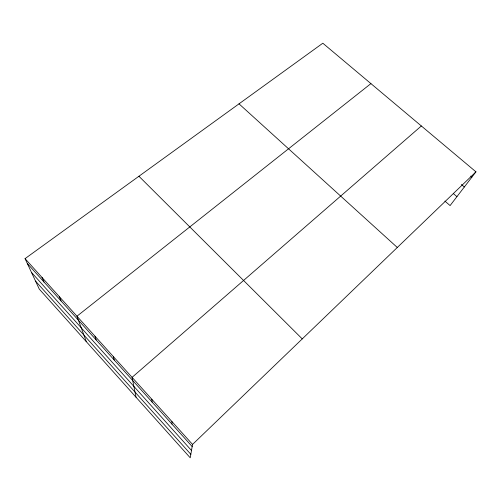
<?xml version="1.0" encoding="UTF-8"?>
<svg xmlns="http://www.w3.org/2000/svg" width="501" height="501" viewBox="0 0 501 501"><rect width="100%" height="100%" fill="white"/><g stroke="black" fill="none" stroke-linecap="round" stroke-linejoin="round"><path stroke-width="0.75" d="M171.931 424.071L171.956 421.579M475.95 171.83L192.547 444.425L190.223 457.789L39.26 289.071L25.05 258.635L322.819 43.211L475.95 171.83L450.092 205.585L444.894 201.083M421.354 125.97L132.076 377.347L136.047 397.243M370.915 83.611L76.954 316.212L86.347 341.695M470.727 176.12L471.904 177.11M461.39 184.474L464.339 186.986M453.374 193.599L456.931 196.655M239.008 103.845L397.299 247.481M138.927 176.252L302.247 338.908M25.05 258.635L192.547 444.425M27.298 263.457L192.177 446.56M31.482 272.406L191.495 450.505M35.54 281.105L190.831 454.319M42.015 277.454L44.019 282.025M59.312 296.636L61.066 300.957M94.958 336.177L96.173 339.941M113.326 356.549L114.259 360.025M151.797 399.228L152.11 402.065"/></g></svg>
